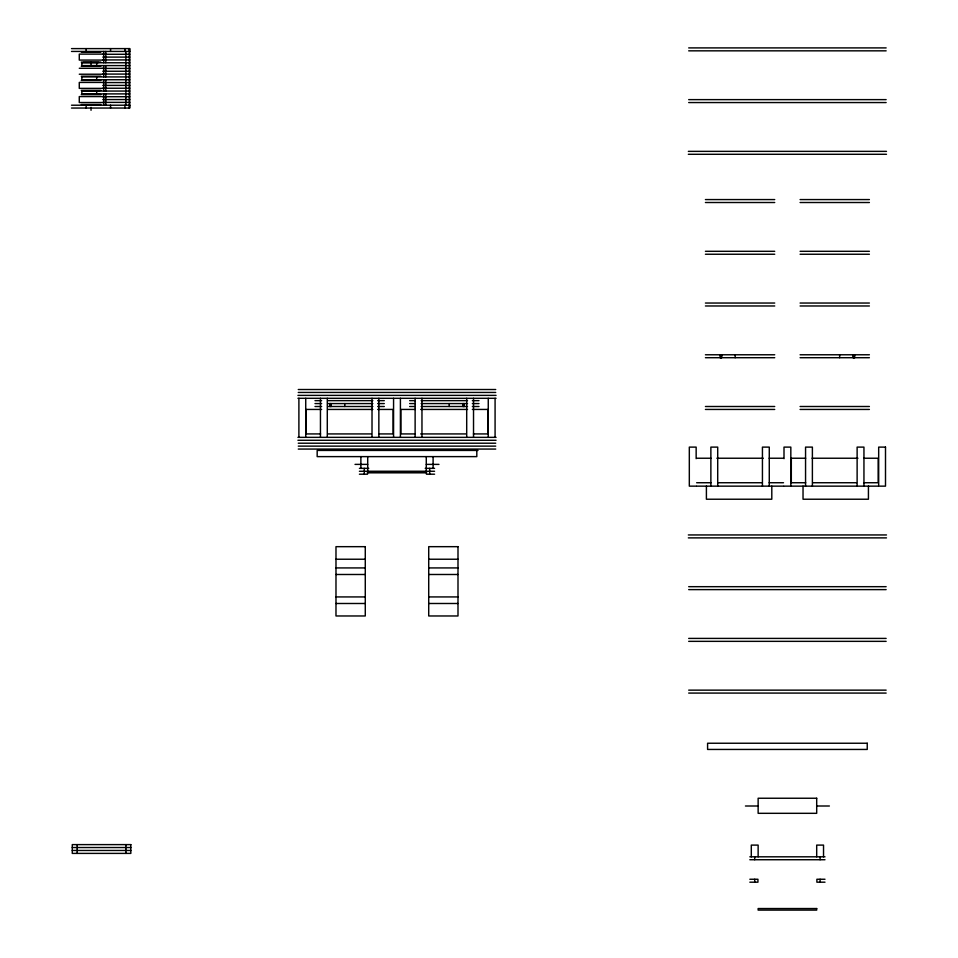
<?xml version="1.0" encoding="UTF-8"?>
<svg xmlns="http://www.w3.org/2000/svg" width="958" height="958" viewBox="0 0 958 958"><rect width="100%" height="100%" fill="white"/><g stroke="black" fill="none" stroke-linecap="round" stroke-linejoin="round"><path stroke-width="1.44" d="M688.694 47.9L886.138 47.9M71.515 48.607L129.785 48.607L129.725 108.05L71.515 108.05M688.694 50.834L886.138 50.834M71.515 51.433L129.785 51.433M81.274 52.115L100.794 52.115M102.793 54.115L79.275 54.115L79.275 60.079L102.793 60.079M102.757 54.271L129.785 54.271M102.757 57.097L129.785 57.097M102.757 59.923L129.785 59.923M81.274 62.078L100.794 62.078M83.226 62.462L98.842 62.462M81.765 62.761L129.785 62.761M81.765 65.587L129.785 65.587M83.226 65.874L98.842 65.874M81.274 66.27L100.794 66.27M79.275 68.269L102.793 68.269M102.757 68.413L129.785 68.413M102.757 71.251L129.785 71.251M102.757 74.077L129.785 74.077M79.275 74.221L102.793 74.221M81.274 76.221L100.794 76.221M81.765 76.915L129.785 76.915M81.765 79.742L129.785 79.742M83.226 80.029L98.842 80.029M81.274 80.424L100.794 80.424M102.793 82.424L79.275 82.424L79.275 88.376L102.793 88.376M102.757 82.568L129.785 82.568M102.757 85.406L129.785 85.406M102.757 88.232L129.785 88.232M81.274 90.375L100.794 90.375M83.226 90.77L98.842 90.77M81.765 91.058L129.785 91.058M81.765 93.896L129.785 93.896M83.226 94.183L98.842 94.183M81.274 94.579L100.794 94.579M102.793 96.578L79.275 96.578L79.275 102.53L102.793 102.53M102.757 96.722L129.785 96.722M102.757 99.56L129.785 99.56M688.694 99.632L886.138 99.632M102.757 102.386L129.785 102.386M688.694 102.554L886.138 102.554M81.274 104.53L100.794 104.53M83.226 104.925L98.842 104.925M71.515 105.212L129.785 105.212M688.347 151.364L886.485 151.364M688.347 154.286L886.485 154.286M705.423 199.575L774.723 199.575M800.098 199.575L869.397 199.575M705.423 202.509L774.723 202.509M800.098 202.509L869.397 202.509M705.423 251.307L774.723 251.307M800.098 251.307L869.397 251.307M705.423 254.241L774.723 254.241M800.098 254.241L869.397 254.241M705.423 303.039L774.723 303.039M800.098 303.039L869.397 303.039M705.423 305.973L774.723 305.973M800.098 305.973L869.397 305.973M705.423 354.771L774.723 354.771M800.098 354.771L869.397 354.771M705.423 357.705L774.723 357.705M800.098 357.705L869.397 357.705M298.273 389.523L495.717 389.523M298.273 392.445L495.717 392.445M297.926 395.379L496.064 395.379M297.926 398.3L496.064 398.3M315.002 400.648L321.625 400.648M327.852 400.648L372.842 400.648M377.68 400.648L384.302 400.648M409.677 400.648L415.269 400.648M421.149 400.648L467.516 400.648M472.366 400.648L478.976 400.648M315.002 403.569L321.625 403.569M327.852 403.569L372.842 403.569M377.68 403.569L384.302 403.569M409.677 403.569L415.269 403.569M421.149 403.569L467.516 403.569M472.366 403.569L478.976 403.569M315.002 406.503L321.625 406.503M327.852 406.503L372.842 406.503M377.68 406.503L384.302 406.503M409.677 406.503L415.269 406.503M421.149 406.503L467.516 406.503M472.366 406.503L478.976 406.503M705.423 406.503L774.723 406.503M800.098 406.503L869.397 406.503M321.625 409.437L306.213 409.437L306.213 433.926L320.595 433.926M327.852 409.437L372.842 409.437M377.68 409.437L393.091 409.437L393.091 433.926L378.721 433.926M415.269 409.437L400.899 409.437L400.899 433.926L415.269 433.926M420.67 409.437L467.516 409.437M472.366 409.437L487.766 409.437L487.766 433.926L473.396 433.926M705.423 409.437L774.723 409.437M800.098 409.437L869.397 409.437M327.935 433.926L371.369 433.926M420.67 433.926L466.043 433.926M297.926 437.351L496.064 437.351M297.926 440.273L496.064 440.273M298.273 443.207L495.717 443.207M298.273 446.129L495.717 446.129M298.273 449.062L495.717 449.062M478.006 450.428L317.17 450.428L317.17 456.619L476.809 456.619L476.809 450.428M696.646 458.235L711.016 458.235M716.871 458.235L763.275 458.235M769.142 458.235L783.512 458.235M805.69 458.235L791.32 458.235L791.32 482.736L805.69 482.736M812.061 458.235L857.949 458.235M863.817 458.235L878.187 458.235L878.187 482.736L863.817 482.736M355.023 464.379L367.704 464.379M426.274 464.379L438.956 464.379M359.418 468.342L368.746 468.342M425.232 468.342L434.573 468.342M359.418 471.264L434.573 471.264M367.704 471.707L426.274 471.707M359.418 474.198L367.513 474.198L367.513 471.264M434.573 474.198L426.466 474.198L426.466 471.264M696.646 482.736L711.016 482.736M718.356 482.736L761.79 482.736M769.142 482.736L783.512 482.736M813.031 482.736L856.464 482.736M696.155 486.149L689.317 486.149L689.317 447.111L696.155 447.111L696.155 458.678M696.646 486.149L783.512 486.149M784.003 486.149L790.829 486.149L790.829 447.111L784.003 447.111L784.003 458.678M791.32 486.149L878.187 486.149M688.347 534.947L886.485 534.947M688.347 537.881L886.485 537.881M335.983 559.232L365.273 559.232M428.717 559.232L457.996 559.232M335.983 567.926L365.273 567.926M428.717 567.926L457.996 567.926M335.983 574.489L365.273 574.489M428.717 574.489L457.996 574.489M688.694 586.679L886.138 586.679M688.694 589.613L886.138 589.613M335.983 596.93L365.273 596.93M428.717 596.93L457.996 596.93M335.983 603.492L365.273 603.492M428.717 603.492L457.996 603.492M688.694 638.411L886.138 638.411M688.694 641.345L886.138 641.345M688.694 690.143L886.138 690.143M688.694 693.077L886.138 693.077M745.444 806.001L758.137 806.001M816.695 806.001L829.389 806.001M72.269 847.531L130.827 847.531M72.269 850.465L130.827 850.465M749.839 856.811L824.994 856.811M749.839 859.733L824.994 859.733M749.839 879.252L757.934 879.252L757.934 882.186L749.839 882.186M824.994 879.252L816.887 879.252L816.887 882.186L824.994 882.186M868.427 486.149L868.427 499.226L803.032 499.226L803.032 486.149M863.948 486.149L863.948 447.111L857.123 447.111L857.123 486.149M854.692 354.771L854.692 357.705M854.189 354.771L854.189 357.705M853.71 354.771L853.71 357.705M853.35 354.771L853.35 357.705M853.195 354.771L853.195 357.705M839.651 354.771L839.651 357.705M823.533 856.811L823.533 845.1L816.695 845.1L816.695 856.811M820.108 856.811L820.108 859.733M820.108 879.252L820.108 882.186M812.384 486.149L812.384 447.111L805.558 447.111L805.558 486.149M771.801 486.149L771.801 499.226L706.405 499.226L706.405 486.149M769.274 486.149L769.274 447.111L762.436 447.111L762.436 486.149M758.137 856.811L758.137 845.1L751.3 845.1L751.3 856.811M754.712 856.811L754.712 859.733M754.712 879.252L754.712 882.186M735.181 354.771L735.181 357.705M721.637 354.771L721.637 357.705M721.47 354.771L721.47 357.705M721.111 354.771L721.111 357.705M720.644 354.771L720.644 357.705M720.141 354.771L720.141 357.705M717.71 486.149L717.71 447.111L710.872 447.111L710.872 486.149M495.082 398.3L495.082 437.351M488.257 398.3L488.257 437.351M473.527 398.3L473.527 437.351M466.702 398.3L466.702 437.351M464.271 403.569L464.271 406.503M463.768 403.569L463.768 406.503M463.289 403.569L463.289 406.503M462.762 403.569L462.93 406.503M449.218 403.569L449.218 406.503M433.1 456.619L433.1 468.342M429.687 468.342L429.687 474.198M426.274 456.619L426.274 472.821L367.704 472.821L367.704 456.619M421.963 398.3L421.963 437.351M415.125 398.3L415.125 437.351M400.408 398.3L400.408 437.351M393.57 398.3L393.57 437.351M378.853 398.3L378.853 437.351M372.015 398.3L372.015 437.351M364.291 468.342L364.291 474.198M360.879 456.619L360.879 468.342M344.76 403.569L344.76 406.503M331.049 403.569L331.217 406.503M330.69 403.569L330.69 406.503M330.211 403.569L330.211 406.503M329.708 403.569L329.708 406.503M327.289 398.3L327.289 437.351M320.451 398.3L320.451 437.351M305.734 398.3L305.734 437.351M298.896 398.3L298.896 437.351M129.522 48.607L129.522 51.433M129.522 105.212L129.522 108.05M129.294 48.607L129.294 108.05M125.881 51.433L125.881 105.212M125.953 844.609L125.953 853.398M124.923 48.607L124.923 51.433M124.923 105.212L124.923 108.05M110.553 48.607L110.553 51.433M110.553 105.212L110.553 108.05M105.799 51.433L105.799 62.761M105.799 65.587L105.799 76.915M105.799 79.742L105.799 91.058M105.799 93.896L105.799 105.212M103.727 51.433L103.727 62.761M103.727 65.587L103.727 76.915M103.727 79.742L103.727 91.058M103.727 93.896L103.727 105.212M96.686 62.761L96.686 65.587M96.686 76.915L96.686 79.742M96.686 91.058L96.686 93.896M91.034 61.971L91.034 66.365M91.034 107.368L91.034 110.29M86.16 48.607L86.16 51.433M86.16 105.212L86.16 108.05M81.849 62.761L81.849 65.587M81.849 76.915L81.849 79.742M81.849 91.058L81.849 93.896M77.143 844.609L77.143 853.398M885.503 447.111L878.678 447.111L878.678 486.149L885.503 486.149L885.503 447.111M365.273 546.671L335.983 546.671L335.983 615.97L365.273 615.97L365.273 546.671M457.996 546.671L428.717 546.671L428.717 615.97L457.996 615.97L457.996 546.671M867.241 743.24L707.591 743.24L707.591 749.443L867.241 749.443L867.241 743.24M816.695 798.242L758.137 798.242L758.137 813.318L816.695 813.318L816.695 798.242M130.827 844.609L72.269 844.609L72.269 853.398L130.827 853.398L130.827 844.609M816.695 908.543L758.137 908.543L758.137 910.1L816.695 910.1L816.695 908.543"/></g></svg>
